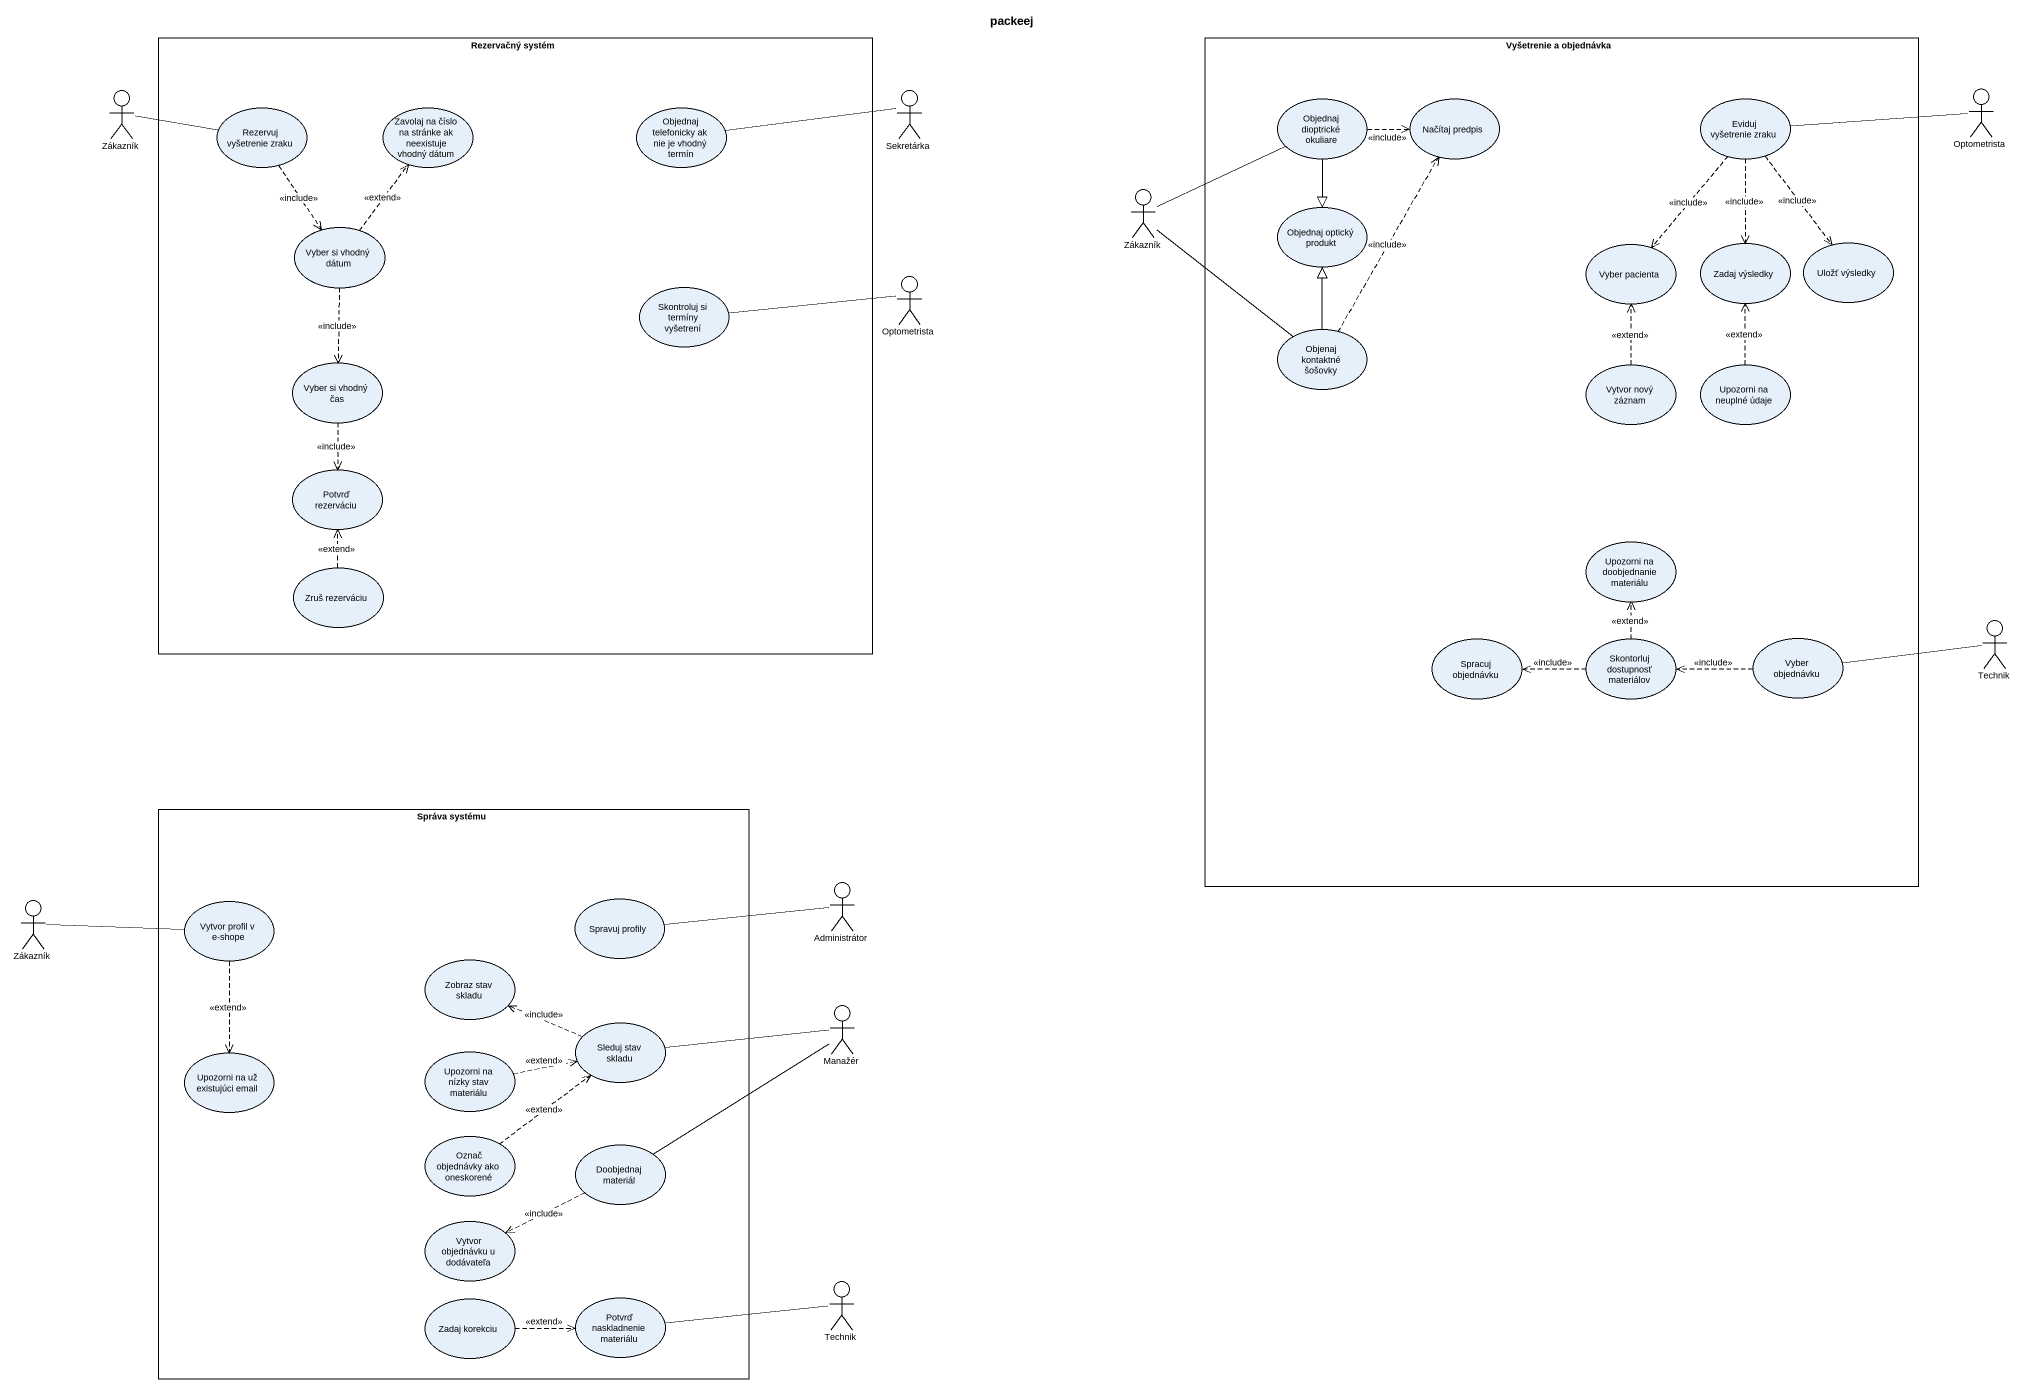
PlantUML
@startuml
title packeej
rectangle "Rezervačný systém" as Rezervačný_systém {
  usecase "Rezervuj vyšetrenie zraku" as Rezervuj_vyšetrenie_zraku
  usecase "Zavolaj na číslo na stránke ak neexistuje vhodný dátum" as Zavolaj_na_číslo_na_stránke
  usecase "Objednaj telefonicky ak nie je vhodný termín" as Objednaj_telefonicky_ak_nie
  usecase "Vyber si vhodný dátum" as Vyber_si_vhodný_dátum
  usecase "Skontroluj si termíny vyšetrení" as Skontroluj_si_termíny
  usecase "Vyber si vhodný čas" as Vyber_si_vhodný_čas
  usecase "Potvrď rezerváciu" as Potvrď_rezerváciu
  usecase "Zruš rezerváciu" as Zruš_rezerváciu
}
rectangle "Vyšetrenie a objednávka" as Vyšetrenie_a_objednávka {
  usecase "Objednaj dioptrické okuliare" as Objednaj_dioptrické_okuliare
  usecase "Načítaj predpis" as Načítaj_predpis
  usecase "Eviduj vyšetrenie zraku" as Eviduj_vyšetrenie_zraku
  usecase "Objednaj optický produkt" as Objednaj_optický_produkt
  usecase "Vyber pacienta" as Vyber_pacienta
  usecase "Zadaj výsledky" as Zadaj_výsledky
  usecase "Uložť výsledky" as Uložť_výsledky
  usecase "Objenaj kontaktné šošovky" as Objenaj_kontaktné_šošovky
  usecase "Vytvor nový záznam" as Vytvor_nový_záznam
  usecase "Upozorni na neuplné údaje" as Upozorni_na_neuplné_údaje
  usecase "Upozorni na doobjednanie materiálu" as Upozorni_na_doobjednanie
  usecase "Spracuj objednávku" as Spracuj_objednávku
  usecase "Skontorluj dostupnosť materiálov" as Skontorluj_dostupnosť
  usecase "Vyber objednávku" as Vyber_objednávku
}
actor Zákazník
actor Sekretárka
actor Optometrista
actor "Zákazník" as Zákazník_2
actor "Optometrista" as Optometrista_2
actor Technik
rectangle "Správa systému" as Správa_systému {
  usecase "Vytvor profil v e-shope" as Vytvor_profil_v_e_shope
  usecase "Spravuj profily" as Spravuj_profily
  usecase "Zobraz stav skladu" as Zobraz_stav_skladu
  usecase "Sleduj stav skladu" as Sleduj_stav_skladu
  usecase "Upozorni na už existujúci email" as Upozorni_na_už_existujúci
  usecase "Upozorni na nízky stav materiálu" as Upozorni_na_nízky_stav
  usecase "Označ objednávky ako oneskorené" as Označ_objednávky_ako
  usecase "Doobjednaj materiál" as Doobjednaj_materiál
  usecase "Vytvor objednávku u dodávateľa" as Vytvor_objednávku_u
  usecase "Zadaj korekciu" as Zadaj_korekciu
  usecase "Potvrď naskladnenie materiálu" as Potvrď_naskladnenie
}
actor Administrátor
actor "Zákazník" as Zákazník_3
actor Manažér
actor "Technik" as Technik_2
Rezervuj_vyšetrenie_zraku -left- Zákazník
Rezervuj_vyšetrenie_zraku ..> Vyber_si_vhodný_dátum : <<include>>
Objednaj_telefonicky_ak_nie -right- Sekretárka
Objednaj_dioptrické_okuliare .right.> Načítaj_predpis : <<include>>
Objednaj_dioptrické_okuliare --|> Objednaj_optický_produkt
Eviduj_vyšetrenie_zraku -right- Optometrista
Eviduj_vyšetrenie_zraku ..> Vyber_pacienta : <<include>>
Eviduj_vyšetrenie_zraku ..> Zadaj_výsledky : <<include>>
Eviduj_vyšetrenie_zraku ..> Uložť_výsledky : <<include>>
Zákazník_2 -right- Objednaj_dioptrické_okuliare
Vyber_si_vhodný_dátum .up.> Zavolaj_na_číslo_na_stránke : <<extend>>
Vyber_si_vhodný_dátum ..> Vyber_si_vhodný_čas : <<include>>
Skontroluj_si_termíny -right- Optometrista_2
Objenaj_kontaktné_šošovky .up.> Načítaj_predpis : <<include>>
Objenaj_kontaktné_šošovky -up- Zákazník_2
Objenaj_kontaktné_šošovky -up-|> Objednaj_optický_produkt
Vyber_si_vhodný_čas ..> Potvrď_rezerváciu : <<include>>
Vytvor_nový_záznam .up.> Vyber_pacienta : <<extend>>
Upozorni_na_neuplné_údaje .up.> Zadaj_výsledky : <<extend>>
Zruš_rezerváciu .up.> Potvrď_rezerváciu : <<extend>>
Skontorluj_dostupnosť .up.> Upozorni_na_doobjednanie : <<extend>>
Skontorluj_dostupnosť .left.> Spracuj_objednávku : <<include>>
Vyber_objednávku -right- Technik
Vyber_objednávku .left.> Skontorluj_dostupnosť : <<include>>
Vytvor_profil_v_e_shope -left- Zákazník_3
Vytvor_profil_v_e_shope ..> Upozorni_na_už_existujúci : <<extend>>
Spravuj_profily -right- Administrátor
Manažér -left- Sleduj_stav_skladu
Manažér -left- Doobjednaj_materiál
Sleduj_stav_skladu .left.> Zobraz_stav_skladu : <<include>>
Upozorni_na_nízky_stav .right.> Sleduj_stav_skladu : <<extend>>
Označ_objednávky_ako .up.> Sleduj_stav_skladu : <<extend>>
Doobjednaj_materiál .left.> Vytvor_objednávku_u : <<include>>
Zadaj_korekciu .right.> Potvrď_naskladnenie : <<extend>>
Technik_2 -left- Potvrď_naskladnenie
@enduml
